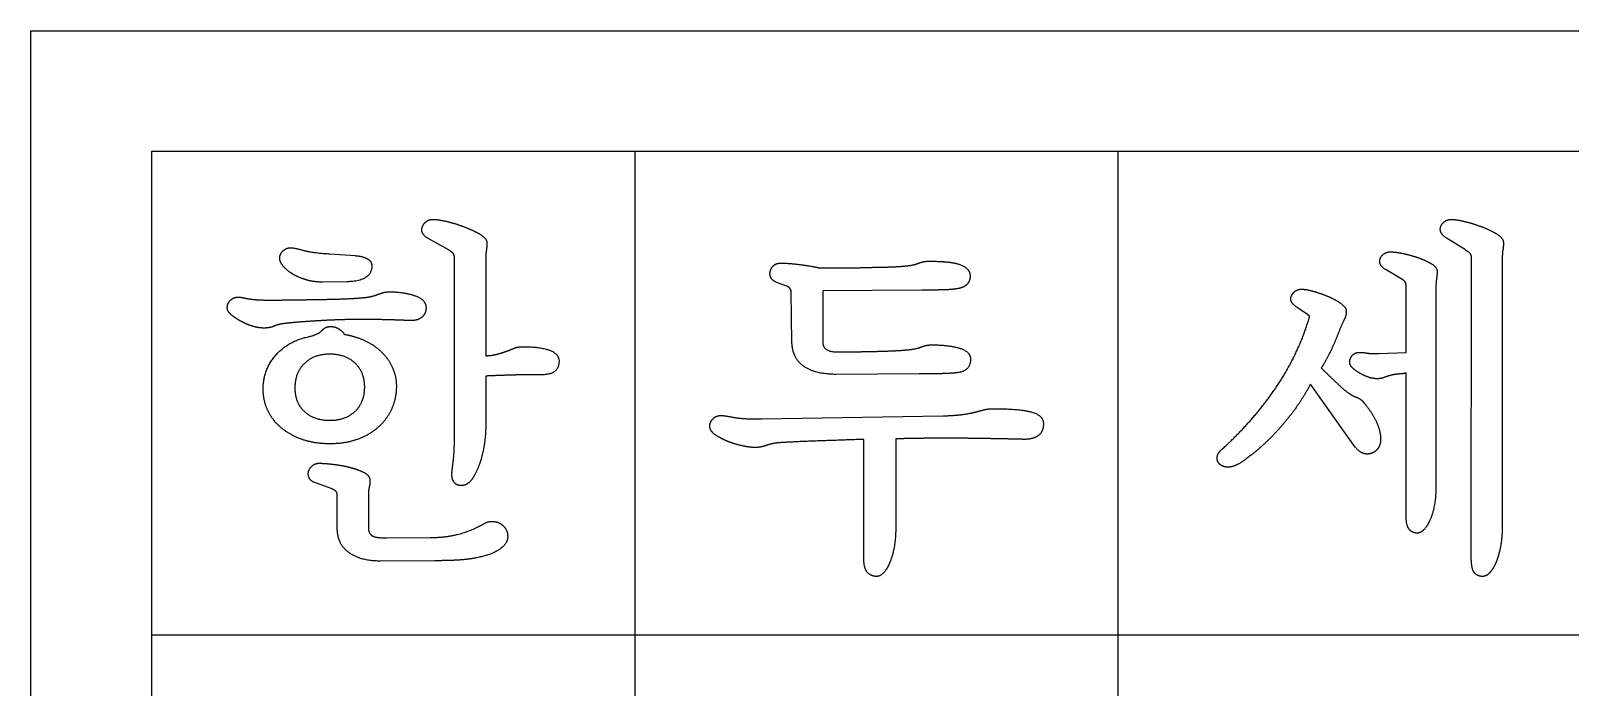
# Model space of a CAD drawing. Header units: millimetres. Extents: x -5 to 270, y -5 to 125.
# Drawn here: x -5 to 58.7, y 97.8 to 125 of the extents above; entities that cross this region are included whole.
import ezdxf

# ---------------------------------------------------------------- set-up
doc = ezdxf.new("R2010")
doc.units = ezdxf.units.MM
doc.layers.get('0').update_dxf_attribs({"linetype": 'CONTINUOUS'})

msp = doc.modelspace()

# ---------------------------------------------------------------- linework, layer by layer
for p, q in [((20, 120), (20, 0)), ((40, 0), (40, 120)), ((12.241, 115.957), (11.44, 116.405)), ((54.365, 115.93), (53.604, 116.405)), ((7.374, 115.769), (8.419, 115.693)), ((12.532, 108.204), (12.532, 115.631)), ((13.826, 115.66), (13.826, 111.553)), ((54.607, 103.178), (54.612, 115.643)), ((55.891, 115.689), (55.887, 104.467)), ((51.772, 114.694), (51.078, 115.105)), ((8.093, 114.614), (7.091, 114.598)), ((26.319, 114.41), (25.861, 114.587)), ((26.495, 112.102), (26.464, 114.198)), ((31.865, 114.266), (27.774, 114.236)), ((27.774, 114.236), (27.774, 112.102)), ((51.911, 111.684), (51.912, 114.466)), ((53.146, 114.466), (53.143, 106.185)), ((47.823, 113.258), (47.402, 113.549)), ((50.785, 111.644), (51.911, 111.684)), ((51.908, 104.972), (51.911, 110.842)), ((13.826, 110.71), (13.826, 108.72)), ((31.759, 110.796), (28.317, 110.781)), ((49.807, 107.768), (47.953, 110.38)), ((25.234, 108.939), (32.755, 109.063)), ((29.466, 103.256), (29.466, 108.091)), ((30.791, 108.111), (30.791, 104.469)), ((7.434, 106.054), (6.719, 106.319)), ((7.68, 104.419), (7.68, 105.797)), ((8.974, 105.796), (8.974, 104.402)), ((9.732, 104.011), (11.522, 104.026)), ((11.701, 103.068), (9.457, 103.053)), ((0, 100), (120, 100))]:
    msp.add_line(p, q)
for points in [[(-5, 125), (125, 125), (125, -5), (-5, -5)], [(0, 0), (120, 0), (120, 120), (0, 120)]]:
    msp.add_lwpolyline(points, close=True)
for points in [[(11.182, 116.753), (11.182, 116.928), (11.316, 117.061)], [(11.44, 116.405), (11.182, 116.555), (11.182, 116.753)], [(11.316, 117.061), (11.449, 117.195), (11.64, 117.195)], [(11.64, 117.195), (11.853, 117.195), (12.213, 117.109)], [(12.213, 117.109), (12.574, 117.022), (12.931, 116.887)], [(12.931, 116.887), (13.289, 116.752), (13.58, 116.584)], [(13.58, 116.584), (13.872, 116.416), (13.872, 116.222)], [(53.323, 116.781), (53.323, 116.945), (53.459, 117.069)], [(53.604, 116.405), (53.323, 116.568), (53.323, 116.781)], [(53.459, 117.069), (53.594, 117.193), (53.781, 117.193)], [(53.781, 117.193), (53.997, 117.193), (54.339, 117.107)], [(54.339, 117.107), (54.681, 117.022), (55.028, 116.892)], [(55.028, 116.892), (55.376, 116.763), (55.656, 116.596)], [(55.656, 116.596), (55.937, 116.429), (55.937, 116.219)], [(5.433, 115.888), (5.566, 116.02), (5.757, 116.02)], [(5.757, 116.02), (5.896, 116.02), (6.274, 115.915)], [(12.493, 115.769), (12.454, 115.833), (12.241, 115.957)], [(13.872, 116.222), (13.872, 116.043), (13.849, 115.906)], [(55.914, 115.939), (55.891, 115.81), (55.891, 115.689)], [(55.937, 116.219), (55.937, 116.067), (55.914, 115.939)], [(5.299, 115.58), (5.299, 115.755), (5.433, 115.888)], [(5.447, 115.257), (5.299, 115.431), (5.299, 115.58)], [(6.274, 115.915), (6.651, 115.811), (7.374, 115.769)], [(8.419, 115.693), (8.713, 115.676), (8.912, 115.572)], [(8.912, 115.572), (9.111, 115.467), (9.111, 115.268)], [(12.532, 115.631), (12.532, 115.706), (12.493, 115.769)], [(13.849, 115.906), (13.826, 115.77), (13.826, 115.66)], [(25.697, 115.24), (25.81, 115.386), (26.043, 115.386)], [(26.043, 115.386), (26.314, 115.386), (26.802, 115.327)], [(26.802, 115.327), (27.289, 115.267), (27.635, 115.185)], [(31.07, 115.256), (31.49, 115.284), (31.715, 115.374)], [(31.715, 115.374), (31.94, 115.464), (32.153, 115.464)], [(32.153, 115.464), (32.513, 115.464), (32.837, 115.439)], [(32.837, 115.439), (33.16, 115.414), (33.364, 115.352)], [(33.364, 115.352), (33.869, 115.197), (33.869, 114.843)], [(50.821, 115.453), (50.821, 115.617), (50.949, 115.733)], [(51.078, 115.105), (50.821, 115.255), (50.821, 115.453)], [(50.949, 115.733), (51.077, 115.85), (51.264, 115.85)], [(51.264, 115.85), (51.454, 115.849), (51.768, 115.785)], [(51.768, 115.785), (52.082, 115.721), (52.381, 115.618)], [(52.381, 115.618), (52.68, 115.515), (52.936, 115.369)], [(52.936, 115.369), (53.192, 115.222), (53.192, 115.042)], [(54.575, 115.764), (54.538, 115.815), (54.365, 115.93)], [(54.612, 115.643), (54.612, 115.713), (54.575, 115.764)], [(5.833, 114.936), (5.594, 115.083), (5.447, 115.257)], [(6.385, 114.694), (6.072, 114.789), (5.833, 114.936)], [(7.091, 114.598), (6.697, 114.598), (6.385, 114.694)], [(9.111, 115.268), (9.111, 114.631), (8.093, 114.614)], [(25.585, 114.944), (25.585, 115.094), (25.697, 115.24)], [(25.861, 114.587), (25.585, 114.702), (25.585, 114.944)], [(27.635, 115.185), (27.968, 115.185), (28.472, 115.185)], [(28.472, 115.185), (28.976, 115.185), (29.425, 115.199)], [(29.425, 115.199), (29.874, 115.213), (30.315, 115.22)], [(30.315, 115.22), (30.756, 115.227), (31.07, 115.256)], [(33.869, 114.843), (33.869, 114.647), (33.74, 114.508)], [(51.912, 114.466), (51.912, 114.606), (51.772, 114.694)], [(53.169, 114.747), (53.146, 114.618), (53.146, 114.466)], [(53.192, 115.042), (53.192, 114.876), (53.169, 114.747)], [(9.055, 113.998), (9.217, 114.036), (9.336, 114.081)], [(9.336, 114.081), (9.456, 114.127), (9.575, 114.162)], [(9.575, 114.162), (9.694, 114.196), (9.851, 114.196)], [(9.851, 114.196), (10.419, 114.196), (10.887, 114.037)], [(10.887, 114.037), (11.355, 113.878), (11.355, 113.541)], [(26.464, 114.198), (26.464, 114.336), (26.319, 114.41)], [(32.673, 114.274), (32.259, 114.266), (31.865, 114.266)], [(33.338, 114.326), (33.087, 114.282), (32.673, 114.274)], [(33.74, 114.508), (33.61, 114.368), (33.338, 114.326)], [(47.136, 113.908), (47.136, 114.035), (47.26, 114.17)], [(47.26, 114.17), (47.383, 114.306), (47.579, 114.305)], [(47.579, 114.305), (47.779, 114.305), (48.089, 114.215)], [(48.089, 114.215), (48.399, 114.125), (48.678, 114.008)], [(3.131, 113.535), (3.131, 113.729), (3.266, 113.853)], [(3.296, 113.245), (3.131, 113.383), (3.131, 113.535)], [(3.266, 113.853), (3.402, 113.977), (3.589, 113.977)], [(3.589, 113.977), (3.679, 113.977), (3.783, 113.954)], [(3.783, 113.954), (3.886, 113.93), (4.028, 113.906)], [(4.028, 113.906), (4.17, 113.883), (4.354, 113.869)], [(4.354, 113.869), (4.539, 113.856), (4.862, 113.856)], [(4.862, 113.856), (5.369, 113.856), (5.812, 113.863)], [(5.812, 113.863), (6.255, 113.87), (6.792, 113.877)], [(6.792, 113.877), (7.329, 113.885), (7.823, 113.9)], [(7.823, 113.9), (8.316, 113.915), (8.644, 113.946)], [(8.644, 113.946), (8.892, 113.961), (9.055, 113.998)], [(11.355, 113.541), (11.355, 113.285), (11.184, 113.146)], [(47.402, 113.549), (47.136, 113.714), (47.136, 113.908)], [(48.678, 114.008), (48.958, 113.891), (49.195, 113.726)], [(49.195, 113.726), (49.431, 113.561), (49.431, 113.389)], [(49.431, 113.389), (49.431, 113.197), (49.363, 113.078)], [(3.686, 112.982), (3.46, 113.108), (3.296, 113.245)], [(4.166, 112.777), (3.913, 112.856), (3.686, 112.982)], [(4.65, 112.697), (4.42, 112.697), (4.166, 112.777)], [(5.069, 112.776), (4.899, 112.697), (4.65, 112.697)], [(5.514, 112.884), (5.239, 112.855), (5.069, 112.776)], [(6.336, 112.961), (5.889, 112.93), (5.514, 112.884)], [(7.213, 113.014), (6.782, 112.992), (6.336, 112.961)], [(7.16, 112.694), (7.247, 112.759), (7.425, 112.759)], [(8.029, 113.045), (7.644, 113.037), (7.213, 113.014)], [(7.425, 112.759), (7.61, 112.759), (7.78, 112.642)], [(8.653, 113.053), (8.413, 113.053), (8.029, 113.045)], [(9.5, 113.045), (9.153, 113.053), (8.653, 113.053)], [(10.081, 113.03), (9.846, 113.038), (9.5, 113.045)], [(10.473, 113.015), (10.316, 113.023), (10.081, 113.03)], [(10.746, 113.007), (10.63, 113.007), (10.473, 113.015)], [(11.184, 113.146), (11.013, 113.007), (10.746, 113.007)], [(46.472, 110.157), (47.432, 111.544), (47.894, 113.094)], [(47.91, 113.191), (47.897, 113.208), (47.823, 113.258)], [(47.894, 113.094), (47.924, 113.174), (47.91, 113.191)], [(49.363, 113.078), (49.295, 112.958), (49.159, 112.619)], [(5.144, 111.585), (5.67, 112.167), (6.483, 112.336)], [(6.483, 112.336), (6.869, 112.425), (6.995, 112.551)], [(6.995, 112.551), (7.073, 112.628), (7.16, 112.694)], [(7.78, 112.642), (7.95, 112.526), (7.959, 112.438)], [(7.959, 112.438), (8.331, 112.39), (8.757, 112.206)], [(8.757, 112.206), (9.182, 112.021), (9.484, 111.736)], [(49.159, 112.619), (49.006, 112.212), (48.803, 111.783)], [(4.617, 110.181), (4.617, 111.002), (5.144, 111.585)], [(7.379, 111.615), (6.714, 111.615), (6.32, 111.229)], [(8.422, 111.241), (8.027, 111.615), (7.379, 111.615)], [(9.484, 111.736), (9.786, 111.45), (9.957, 111.078)], [(13.826, 111.553), (14.039, 111.55), (14.284, 111.613)], [(14.284, 111.613), (14.53, 111.677), (14.678, 111.734)], [(14.678, 111.734), (14.825, 111.79), (14.991, 111.857)], [(14.991, 111.857), (15.157, 111.924), (15.34, 111.924)], [(15.34, 111.924), (16.859, 111.924), (16.859, 111.33)], [(26.987, 111.112), (26.512, 111.443), (26.495, 112.102)], [(27.774, 112.102), (27.774, 111.708), (28.378, 111.708)], [(28.378, 111.708), (28.783, 111.708), (29.108, 111.715)], [(29.108, 111.715), (29.434, 111.721), (29.827, 111.729)], [(29.827, 111.729), (30.22, 111.737), (30.598, 111.752)], [(30.598, 111.752), (30.975, 111.767), (31.284, 111.797)], [(31.284, 111.797), (31.637, 111.827), (31.848, 111.914)], [(31.848, 111.914), (32.058, 112.002), (32.289, 112.002)], [(32.289, 112.002), (32.96, 112.002), (33.422, 111.868)], [(33.422, 111.868), (33.885, 111.734), (33.885, 111.406)], [(48.803, 111.783), (48.601, 111.353), (48.399, 111.042)], [(49.576, 111.282), (49.576, 111.433), (49.683, 111.562)], [(49.683, 111.562), (49.79, 111.692), (49.989, 111.692)], [(49.989, 111.692), (50.106, 111.692), (50.284, 111.661)], [(50.284, 111.661), (50.462, 111.63), (50.785, 111.644)], [(6.32, 111.229), (5.927, 110.843), (5.927, 110.21)], [(8.817, 110.255), (8.817, 110.866), (8.422, 111.241)], [(9.957, 111.078), (10.127, 110.706), (10.127, 110.302)], [(16.859, 111.33), (16.859, 110.765), (16.143, 110.765)], [(28.317, 110.781), (27.462, 110.781), (26.987, 111.112)], [(33.39, 110.857), (33.213, 110.827), (32.785, 110.812)], [(33.885, 111.406), (33.885, 110.939), (33.39, 110.857)], [(48.399, 111.042), (48.62, 110.83), (48.908, 110.551)], [(49.766, 110.985), (49.576, 111.126), (49.576, 111.282)], [(50.216, 110.716), (49.949, 110.833), (49.766, 110.985)], [(51.911, 110.842), (51.867, 110.813), (51.657, 110.798)], [(5.927, 110.21), (5.927, 109.611), (6.32, 109.245)], [(8.421, 109.255), (8.817, 109.63), (8.817, 110.255)], [(10.127, 110.302), (10.127, 109.768), (9.923, 109.329)], [(14.594, 110.74), (14.207, 110.728), (13.826, 110.71)], [(15.267, 110.759), (14.98, 110.753), (14.594, 110.74)], [(15.758, 110.765), (15.554, 110.765), (15.267, 110.759)], [(16.143, 110.765), (15.961, 110.765), (15.758, 110.765)], [(32.785, 110.812), (32.357, 110.796), (31.759, 110.796)], [(47.953, 110.38), (47.49, 109.489), (46.772, 108.664)], [(48.908, 110.551), (49.195, 110.273), (49.462, 110.055)], [(50.716, 110.599), (50.483, 110.599), (50.216, 110.716)], [(51.013, 110.655), (50.865, 110.599), (50.716, 110.599)], [(51.328, 110.753), (51.15, 110.709), (51.013, 110.655)], [(51.657, 110.798), (51.447, 110.783), (51.328, 110.753)], [(4.821, 109.255), (4.617, 109.671), (4.617, 110.181)], [(44.258, 107.651), (45.512, 108.77), (46.472, 110.157)], [(49.462, 110.055), (49.667, 109.898), (49.856, 109.832)], [(49.856, 109.832), (50.045, 109.766), (50.145, 109.627)], [(50.145, 109.627), (50.452, 109.273), (50.653, 108.87)], [(5.398, 108.54), (5.025, 108.84), (4.821, 109.255)], [(6.32, 109.245), (6.713, 108.879), (7.379, 108.879)], [(7.379, 108.879), (8.025, 108.879), (8.421, 109.255)], [(9.923, 109.329), (9.72, 108.89), (9.353, 108.572)], [(23.098, 108.636), (23.098, 108.811), (23.232, 108.944)], [(23.232, 108.944), (23.365, 109.078), (23.556, 109.078)], [(23.556, 109.078), (23.699, 109.078), (24.098, 109.001)], [(24.098, 109.001), (24.497, 108.924), (25.234, 108.939)], [(32.755, 109.063), (33.262, 109.077), (33.582, 109.124)], [(33.582, 109.124), (33.902, 109.171), (34.099, 109.223)], [(34.099, 109.223), (34.297, 109.276), (34.457, 109.317)], [(34.457, 109.317), (34.618, 109.359), (34.822, 109.359)], [(34.822, 109.359), (35.881, 109.359), (36.392, 109.226)], [(36.392, 109.226), (36.902, 109.094), (36.902, 108.733)], [(6.273, 108.073), (5.771, 108.24), (5.398, 108.54)], [(9.353, 108.572), (8.986, 108.255), (8.486, 108.08)], [(13.826, 108.72), (13.826, 108.204), (13.749, 107.771)], [(23.331, 108.275), (23.098, 108.433), (23.098, 108.636)], [(36.902, 108.733), (36.902, 108.392), (36.682, 108.242)], [(46.772, 108.664), (46.055, 107.839), (45.305, 107.292)], [(50.653, 108.87), (50.855, 108.468), (50.854, 108.092)], [(7.379, 107.906), (6.774, 107.906), (6.273, 108.073)], [(8.486, 108.08), (7.985, 107.906), (7.379, 107.906)], [(12.479, 107.16), (12.532, 107.569), (12.532, 108.204)], [(13.749, 107.771), (13.672, 107.339), (13.542, 106.999)], [(23.841, 108.006), (23.564, 108.117), (23.331, 108.275)], [(24.423, 107.826), (24.117, 107.896), (23.841, 108.006)], [(24.966, 107.755), (24.728, 107.755), (24.423, 107.826)], [(25.23, 107.779), (25.126, 107.755), (24.966, 107.755)], [(25.447, 107.841), (25.334, 107.803), (25.23, 107.779)], [(25.688, 107.909), (25.561, 107.879), (25.447, 107.841)], [(25.99, 107.952), (25.816, 107.939), (25.688, 107.909)], [(27.701, 108.029), (26.747, 107.998), (25.99, 107.952)], [(29.466, 108.091), (28.655, 108.06), (27.701, 108.029)], [(31.73, 108.13), (31.215, 108.122), (30.791, 108.111)], [(32.669, 108.138), (32.244, 108.138), (31.73, 108.13)], [(34.04, 108.13), (33.472, 108.138), (32.669, 108.138)], [(35.015, 108.114), (34.607, 108.122), (34.04, 108.13)], [(35.689, 108.099), (35.423, 108.107), (35.015, 108.114)], [(36.156, 108.091), (35.954, 108.091), (35.689, 108.099)], [(36.682, 108.242), (36.462, 108.091), (36.156, 108.091)], [(50.305, 107.483), (50.031, 107.483), (49.807, 107.768)], [(50.854, 108.092), (50.854, 107.814), (50.688, 107.648)], [(6.615, 106.969), (6.748, 107.102), (6.94, 107.102)], [(6.94, 107.102), (7.135, 107.102), (7.487, 107.062)], [(7.487, 107.062), (7.84, 107.022), (8.157, 106.945)], [(12.425, 106.612), (12.425, 106.751), (12.479, 107.16)], [(44.242, 107.024), (44.071, 107.156), (44.089, 107.339)], [(44.089, 107.339), (44.107, 107.522), (44.258, 107.651)], [(44.733, 106.969), (44.472, 106.894), (44.242, 107.024)], [(45.305, 107.292), (44.993, 107.045), (44.733, 106.969)], [(50.688, 107.648), (50.522, 107.483), (50.305, 107.483)], [(6.482, 106.66), (6.482, 106.835), (6.615, 106.969)], [(6.719, 106.319), (6.482, 106.418), (6.482, 106.66)], [(8.157, 106.945), (8.473, 106.868), (8.754, 106.737)], [(8.754, 106.737), (9.035, 106.605), (9.035, 106.387)], [(9.035, 106.387), (9.035, 106.247), (9.005, 106.125)], [(12.539, 106.286), (12.425, 106.418), (12.425, 106.612)], [(13.25, 106.433), (13.089, 106.208), (12.888, 106.185)], [(13.542, 106.999), (13.412, 106.658), (13.25, 106.433)], [(7.68, 105.797), (7.68, 105.972), (7.434, 106.054)], [(9.005, 106.125), (8.974, 106.004), (8.974, 105.796)], [(12.888, 106.185), (12.652, 106.155), (12.539, 106.286)], [(53.143, 106.185), (53.143, 105.287), (52.895, 104.749)], [(11.522, 104.026), (12.647, 104.026), (13.525, 104.48)], [(13.525, 104.48), (13.652, 104.544), (13.785, 104.619)], [(13.785, 104.619), (13.917, 104.693), (14.081, 104.693)], [(14.081, 104.693), (14.358, 104.693), (14.547, 104.514)], [(14.547, 104.514), (14.736, 104.336), (14.736, 104.054)], [(30.791, 104.469), (30.791, 103.576), (30.545, 102.997)], [(52.04, 104.365), (51.908, 104.519), (51.908, 104.972)], [(52.895, 104.749), (52.647, 104.211), (52.366, 104.211)], [(8.171, 103.399), (7.68, 103.746), (7.68, 104.419)], [(8.974, 104.402), (8.974, 104.22), (9.107, 104.116)], [(9.107, 104.116), (9.239, 104.011), (9.732, 104.011)], [(14.736, 104.054), (14.736, 103.776), (14.409, 103.548)], [(52.366, 104.211), (52.172, 104.211), (52.04, 104.365)], [(55.887, 104.467), (55.887, 104.06), (55.824, 103.701)], [(9.457, 103.053), (8.662, 103.053), (8.171, 103.399)], [(14.409, 103.548), (14.083, 103.319), (13.458, 103.191)], [(29.624, 102.576), (29.466, 102.733), (29.466, 103.256)], [(55.824, 103.701), (55.761, 103.341), (55.653, 103.059)], [(12.663, 103.091), (12.24, 103.068), (11.701, 103.068)], [(13.458, 103.191), (13.087, 103.114), (12.663, 103.091)], [(30, 102.419), (29.781, 102.419), (29.624, 102.576)], [(30.545, 102.997), (30.298, 102.419), (30, 102.419)], [(54.738, 102.571), (54.607, 102.725), (54.607, 103.178)], [(55.064, 102.417), (54.87, 102.417), (54.738, 102.571)], [(55.393, 102.597), (55.242, 102.417), (55.064, 102.417)], [(55.653, 103.059), (55.545, 102.777), (55.393, 102.597)]]:
    msp.add_open_spline(points, degree=2)

doc.saveas('drawing.dxf')
